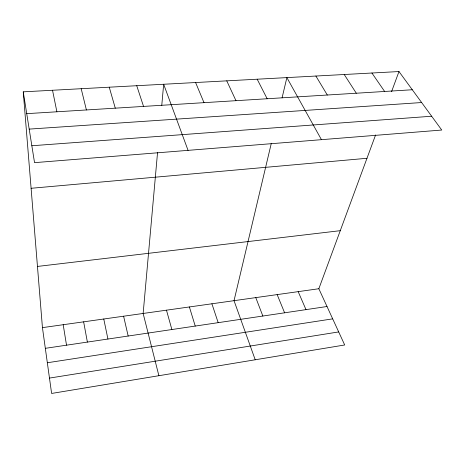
<?xml version="1.0" encoding="UTF-8"?>
<svg xmlns="http://www.w3.org/2000/svg" width="465" height="465" viewBox="0 0 465 465"><rect width="100%" height="100%" fill="white"/><g stroke="black" fill="none" stroke-linecap="round" stroke-linejoin="round"><path stroke-width="0.7" d="M157.554 152.462L143.144 313.462L158.885 375.708M161.768 105.404L163.663 84.258L188.058 150.358M271.322 143.267L234.029 300.675L255.215 359.776M282.086 97.83L286.876 77.603L321.449 139.68M23.25 91.843L34.538 162.651L441.75 130.043L398.987 71.552L23.25 91.843L42.443 327.633L51.615 393.448L344.693 344.978L318.845 288.736L375.598 134.937M391.547 91.698L398.987 71.552M49.476 378.086L338.694 331.923M47.337 362.752L332.684 318.851M45.326 348.326L327.011 306.511M42.443 327.633L318.845 288.736M37.462 266.439L340.27 230.675M31.097 188.29L366.978 158.286M31.847 145.748L431.648 116.233M29.19 129.107L421.639 102.538M26.726 113.658L412.286 89.751M371.919 73.011L384.625 91.466M344.222 74.505L356.306 93.221M315.886 76.039L327.308 95.017M257.18 79.207L267.166 98.749M226.757 80.852L235.976 100.684M298.175 291.648L305.993 309.626M195.596 82.532L204.001 102.666M277.157 294.601L284.609 312.805M255.779 297.612L262.853 316.031M211.901 303.785L218.178 322.663M136.739 85.711L143.54 106.415M189.383 306.952L195.236 326.07M109.252 87.199L115.279 108.165M166.47 310.178L171.881 329.54M81.189 88.71L86.403 109.955M123.603 316.212L128.171 336.026M103.765 319.002L107.932 339.031M52.528 90.262L56.893 111.786M83.636 321.838L87.385 342.083M63.194 324.715L66.518 345.181"/></g></svg>
